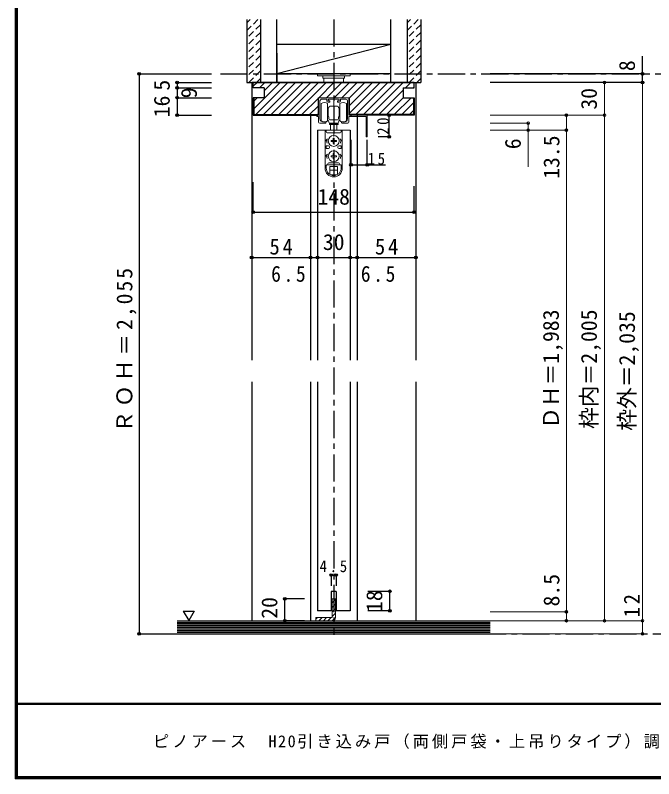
# Model space of a CAD drawing. Units: millimetres at full size, sheet at 1:5. Extents: x -973 to 977, y -718 to 696.
# Drawn here: x -973 to -386, y -701 to 1 of the extents above; entities that cross this region are included whole.
import ezdxf
from ezdxf.enums import TextEntityAlignment as Align

# ---------------------------------------------------------------- set-up
doc = ezdxf.new("R2010")
doc.units = ezdxf.units.MM
doc.header["$LTSCALE"] = 5
doc.header["$PDMODE"] = 32
doc.header["$PDSIZE"] = 2.5
doc.linetypes.add('CHAIN1', pattern=[8, 5, -1, 1, -1])
doc.linetypes.add('DASHED1', pattern=[1.8, 1.2, -0.6])
doc.layers.add('0-0_補助線', color=7, linetype='Continuous', lineweight=18)
doc.layers.add('0-7_金物', color=7, linetype='Continuous', lineweight=18)
for name, color, linetype in [('0-1_通り芯', 4, 'CHAIN1'), ('0-2_柱', 7, 'Continuous'), ('0-3_仕上げ', 2, 'Continuous'), ('0-4_枠', 3, 'Continuous'), ('0-6_扉', 6, 'Continuous'), ('0-A_文字', 7, 'Continuous'), ('0-B_寸法', 7, 'Continuous'), ('0-C_ハッチ', 4, 'DASHED1'), ('F-1_枠', 6, 'Continuous'), ('F-A_文字', 7, 'Continuous')]:
    doc.layers.add(name, color=color, linetype=linetype)
doc.styles.add('ＭＳ ゴシック', font='')
doc.styles.get('ＭＳ ゴシック').set_extended_font_data('MS Gothic')

msp = doc.modelspace()

# ---------------------------------------------------------------- linework, layer by layer
at = {"layer": '0-0_補助線', "color": 4}
for p, q in [((-396.347, -60.5), (-536.347, -60.5)), ((-431.347, -60.5), (-431.347, -555.5)), ((-396.347, -567.5), (-396.347, -60.5)), ((-431.347, -90.5), (-536.347, -90.5)), ((-466.347, -90.5), (-466.347, -555.5)), ((-501.347, -98), (-536.347, -98)), ((-501.347, -138.099), (-501.347, -98)), ((-466.347, -104.3), (-536.347, -104.3)), ((-466.347, -547.3), (-536.347, -547.3)), ((-396.347, -555.5), (-536.347, -555.5)), ((-396.347, -567.5), (-536.347, -567.5))]:
    msp.add_line(p, q, dxfattribs=at)
at = {"layer": '0-0_補助線', "color": 3}
for p, q in [((-665.947, -74.5), (-694.747, -74.5)), ((-694.747, -90.5), (-694.747, -74.5)), ((-680.347, -76.154), (-680.347, -110.157)), ((-665.947, -90.5), (-665.947, -74.5))]:
    msp.add_line(p, q, dxfattribs=at)
at = {"layer": '0-0_補助線'}
for p, q in [((-694.247, -75.5), (-694.247, -81.371)), ((-693.047, -74.5), (-693.229, -74.5)), ((-693.047, -74.5), (-667.447, -74.5)), ((-691.547, -76), (-686.847, -76)), ((-686.547, -77.5), (-686.547, -76.3)), ((-685.347, -77.2), (-685.347, -76.5)), ((-684.847, -76), (-680.867, -76)), ((-680.867, -76), (-680.347, -75.7)), ((-675.347, -77.2), (-675.347, -76.5)), ((-674.147, -77.5), (-674.147, -76.3)), ((-669.147, -76), (-673.847, -76)), ((-666.447, -75.5), (-666.447, -81.142)), ((-694.247, -78.273), (-694.247, -90.5)), ((-693.047, -77.5), (-693.047, -93.871)), ((-691.947, -95.9), (-691.947, -79.9)), ((-685.947, -79.9), (-685.947, -87.9)), ((-685.947, -83.9), (-685.647, -83.9)), ((-685.447, -84.1), (-685.647, -83.9)), ((-684.147, -78.5), (-685.547, -78.5)), ((-685.447, -83.9), (-685.447, -87.9)), ((-685.347, -83.9), (-685.447, -83.9)), ((-684.147, -77.5), (-685.047, -77.5)), ((-683.847, -78.2), (-683.847, -77.8)), ((-683.847, -82.4), (-680.347, -82.4)), ((-676.847, -82.4), (-680.347, -82.4)), ((-676.847, -78.2), (-676.847, -77.8)), ((-676.547, -77.5), (-675.647, -77.5)), ((-676.547, -78.5), (-675.147, -78.5)), ((-675.347, -83.9), (-675.247, -83.9)), ((-675.247, -83.9), (-675.247, -87.9)), ((-675.247, -84.1), (-675.047, -83.9)), ((-674.747, -83.9), (-675.047, -83.9)), ((-674.747, -79.9), (-674.747, -87.9)), ((-668.747, -95.9), (-668.747, -79.9)), ((-667.647, -77.5), (-667.647, -93.871)), ((-666.447, -78.273), (-666.447, -90.5)), ((-695.647, -90.5), (-694.247, -90.5)), ((-685.947, -85.4), (-685.447, -85.4)), ((-685.947, -87.9), (-685.947, -95.9)), ((-685.947, -90.4), (-685.447, -90.4)), ((-685.647, -85.4), (-685.447, -85.2)), ((-685.447, -90.6), (-685.647, -90.4)), ((-685.447, -91.9), (-685.447, -87.9)), ((-675.047, -85.4), (-675.247, -85.2)), ((-674.747, -85.4), (-675.247, -85.4)), ((-675.247, -91.9), (-675.247, -87.9)), ((-675.247, -90.6), (-675.047, -90.4)), ((-674.747, -90.4), (-675.247, -90.4)), ((-674.747, -87.9), (-674.747, -95.9)), ((-665.047, -90.5), (-666.447, -90.5)), ((-664.447, -90.5), (-664.447, -91.7)), ((-695.647, -91.7), (-694.247, -91.7)), ((-694.247, -91.7), (-694.247, -97)), ((-694.247, -93.902), (-694.247, -93.975)), ((-689.147, -98), (-693.247, -98)), ((-687.597, -96.951), (-687.597, -97.566)), ((-685.947, -91.9), (-685.647, -91.9)), ((-685.447, -91.7), (-685.647, -91.9)), ((-685.347, -91.9), (-685.447, -91.9)), ((-684.847, -93.9), (-684.847, -92.4)), ((-676.347, -98.2), (-684.347, -98.2)), ((-684.347, -98.2), (-684.347, -99.2)), ((-683.847, -94.9), (-680.347, -94.9)), ((-680.347, -97.9), (-683.847, -97.9)), ((-683.347, -97.9), (-683.347, -98.2)), ((-676.847, -94.9), (-680.347, -94.9)), ((-680.347, -97.9), (-676.847, -97.9)), ((-677.347, -97.9), (-677.347, -98.2)), ((-676.347, -98.2), (-676.347, -99.2)), ((-675.847, -93.9), (-675.847, -92.4)), ((-675.347, -91.9), (-675.247, -91.9)), ((-675.247, -91.7), (-675.047, -91.9)), ((-674.747, -91.9), (-675.047, -91.9)), ((-673.097, -97.566), (-673.097, -96.951)), ((-671.547, -98), (-667.447, -98)), ((-665.047, -91.7), (-666.447, -91.7)), ((-666.447, -91.7), (-666.447, -97)), ((-688.246, -104.3), (-688.246, -139.2)), ((-688.204, -104.3), (-672.404, -104.3)), ((-687.246, -104.3), (-687.246, -105.8)), ((-684.347, -99.2), (-676.347, -99.2)), ((-683.347, -104.3), (-683.347, -99.2)), ((-677.347, -99.2), (-677.347, -104.3)), ((-673.446, -104.3), (-673.446, -105.8)), ((-672.446, -104.3), (-672.446, -139.2)), ((-686.003, -112.3), (-687.846, -114.3)), ((-686.246, -106.8), (-674.446, -106.8)), ((-680.866, -113.78), (-680.832, -111.85)), ((-679.86, -111.85), (-680.832, -111.85)), ((-679.826, -113.78), (-679.86, -111.85)), ((-674.689, -112.3), (-672.846, -114.3)), ((-686.746, -114.3), (-687.846, -114.3)), ((-687.246, -118.8), (-687.246, -121.3)), ((-685.246, -118.8), (-687.246, -118.8)), ((-680.866, -113.78), (-682.796, -113.814)), ((-682.796, -113.814), (-682.796, -114.786)), ((-680.866, -114.82), (-682.796, -114.786)), ((-680.866, -114.82), (-680.832, -116.75)), ((-680.832, -116.75), (-679.86, -116.75)), ((-679.826, -114.82), (-679.86, -116.75)), ((-679.826, -113.78), (-677.896, -113.814)), ((-679.826, -114.82), (-677.896, -114.786)), ((-677.896, -114.786), (-677.896, -113.814)), ((-675.446, -118.8), (-673.446, -118.8)), ((-673.946, -114.3), (-672.846, -114.3)), ((-673.446, -118.8), (-673.446, -121.3)), ((-686.003, -126.3), (-687.846, -128.3)), ((-685.246, -121.3), (-687.246, -121.3)), ((-684.246, -119.8), (-684.246, -120.3)), ((-680.866, -127.78), (-680.832, -125.85)), ((-679.86, -125.85), (-680.832, -125.85)), ((-679.826, -127.78), (-679.86, -125.85)), ((-676.446, -119.8), (-676.446, -120.3)), ((-675.446, -121.3), (-673.446, -121.3)), ((-674.689, -126.3), (-672.846, -128.3)), ((-686.746, -128.3), (-687.846, -128.3)), ((-680.866, -127.78), (-682.796, -127.814)), ((-682.796, -127.814), (-682.796, -128.786)), ((-680.866, -128.82), (-682.796, -128.786)), ((-680.866, -128.82), (-680.832, -130.75)), ((-680.832, -130.75), (-679.86, -130.75)), ((-679.826, -128.82), (-679.86, -130.75)), ((-679.826, -127.78), (-677.896, -127.814)), ((-679.826, -128.82), (-677.896, -128.786)), ((-677.896, -128.786), (-677.896, -127.814)), ((-673.946, -128.3), (-672.846, -128.3)), ((-687.246, -139.2), (-687.246, -136.8)), ((-686.746, -136.3), (-673.946, -136.3)), ((-684.746, -134.3), (-675.946, -134.3)), ((-683.846, -137.8), (-676.846, -137.8)), ((-683.846, -145.146), (-683.846, -137.8)), ((-676.846, -145.146), (-676.846, -137.8)), ((-673.446, -139.2), (-673.446, -136.8)), ((-683.846, -141.3), (-676.846, -141.3)), ((-683.374, -145.4), (-677.318, -145.4))]:
    msp.add_line(p, q, dxfattribs=at)
at = {"layer": '0-0_補助線', "color": 6}
msp.add_line((-665.347, -104.3), (-695.347, -104.3), dxfattribs=at)
at = {"layer": '0-0_補助線'}
msp.add_lwpolyline([(-680.347, -75.7), (-679.827, -76), (-675.847, -76)], dxfattribs=at)
for centre in [(-680.346, -114.3), (-680.346, -128.3)]:
    msp.add_circle(centre, 5, dxfattribs=at)
for centre, radius, start, end in [((-693.247, -75.5), 1, 90, 180), ((-691.547, -77.5), 1.5, 90, 180), ((-686.847, -76.3), 0.3, 0, 90), ((-684.847, -76.5), 0.5, 90, 180), ((-685.047, -77.2), 0.3, 180, 270), ((-675.847, -76.5), 0.5, 0, 90), ((-675.647, -77.2), 0.3, 270, 0), ((-673.847, -76.3), 0.3, 90, 180), ((-669.147, -77.5), 1.5, 0, 90), ((-667.447, -75.5), 1, 0, 90), ((-688.947, -83.9), 5, 53.1301, 126.8699), ((-685.547, -77.5), 1, 180, 270), ((-685.347, -83.4), 0.5, 270, 0), ((-683.847, -83.4), 1, 90, 180), ((-684.147, -77.8), 0.3, 0, 90), ((-684.147, -78.2), 0.3, 270, 0), ((-676.547, -77.8), 0.3, 90, 180), ((-676.547, -78.2), 0.3, 180, 270), ((-676.847, -83.4), 1, 0, 90), ((-675.347, -83.4), 0.5, 180, 270), ((-675.147, -77.5), 1, 270, 0), ((-671.747, -83.9), 5, 53.1301, 126.8699), ((-695.647, -91.1), 0.6, 90, 180), ((-695.647, -91.1), 0.6, 180, 270), ((-665.047, -91.1), 0.6, 0, 90), ((-665.047, -91.1), 0.6, 270, 0), ((-693.247, -97), 1, 180, 270), ((-690.547, -93.871), 2.5, 180, 235.9442), ((-688.947, -91.9), 5, 233.1301, 306.8699), ((-689.147, -91.8), 5, 235.9442, 283.64168), ((-689.147, -91.8), 6.2, 270, 282.23163), ((-687.897, -96.951), 0.3, 360, 103.64168), ((-687.897, -97.566), 0.3, 282.23163, 0), ((-686.847, -96.9), 2, 0, 63.25632), ((-685.347, -92.4), 0.5, 0, 90), ((-683.847, -93.9), 1, 180, 270), ((-683.847, -96.9), 1, 180, 270), ((-676.847, -93.9), 1, 270, 0), ((-676.847, -96.9), 1, 270, 0), ((-675.347, -92.4), 0.5, 90, 180), ((-673.847, -96.9), 2, 116.74368, 180), ((-671.747, -91.9), 5, 233.1301, 306.8699), ((-672.797, -96.951), 0.3, 76.35832, 180), ((-672.797, -97.566), 0.3, 180, 257.76837), ((-671.547, -91.8), 6.2, 257.76837, 270), ((-671.547, -91.8), 5, 256.35832, 270), ((-671.547, -91.8), 5, 270, 304.0558), ((-670.147, -93.871), 2.5, 304.0558, 0), ((-667.447, -97), 1, 270, 0), ((-686.246, -105.8), 1, 180, 270), ((-674.446, -105.8), 1, 270, 0), ((-680.346, -114.3), 6.4, 167.82427, 198.20996), ((-685.246, -119.8), 1, 0, 90), ((-675.446, -119.8), 1, 90, 180), ((-680.346, -114.3), 6.4, 341.79004, 12.17573), ((-685.246, -120.3), 1, 270, 0), ((-675.446, -120.3), 1, 180, 270), ((-680.346, -128.3), 6.4, 167.82427, 198.20996), ((-680.346, -128.3), 6.4, 341.79004, 12.17573), ((-680.346, -139.4), 7.9, 180, 0), ((-686.746, -136.8), 0.5, 90, 180), ((-680.346, -139.2), 6.9, 180, 0), ((-686.746, -135.3), 1, 270, 0), ((-684.746, -135.3), 1, 90, 180), ((-675.946, -135.3), 1, 0, 90), ((-673.946, -135.3), 1, 180, 270), ((-673.946, -136.8), 0.5, 0, 90)]:
    msp.add_arc(centre, radius, start, end, dxfattribs=at)
for p in [(-431.347, -60.5), (-396.347, -60.5), (-466.347, -90.5), (-431.347, -90.5), (-501.347, -98), (-501.347, -104.3), (-466.347, -104.3), (-466.347, -547.3), (-466.347, -555.5), (-431.347, -555.5), (-431.347, -555.5), (-396.347, -555.5), (-396.347, -567.5)]:
    msp.add_point(p, dxfattribs=at)
at = {"layer": '0-1_通り芯'}
for p, q in [((-680.347, -2.5), (-680.347, -568.5)), ((-784.581, -52.5), (-68.347, -52.5)), ((-826.738, -567.5), (-68.347, -567.5))]:
    msp.add_line(p, q, dxfattribs=at)
at = {"layer": '0-2_柱'}
for p, q in [((-627.847, -25.5), (-732.847, -52.5)), ((-627.847, -25.5), (-732.847, -25.5)), ((-627.847, -60.5), (-627.847, -33.5)), ((-627.847, -52.5), (-732.847, -52.5))]:
    msp.add_line(p, q, dxfattribs=at)
msp.add_lwpolyline([(-732.847, -33.5), (-732.847, -60.5), (-627.847, -60.5)], dxfattribs=at)
at = {"layer": '0-3_仕上げ'}
for p, q in [((-760.347, -2.5), (-760.347, -60.5)), ((-747.847, -2.5), (-747.847, -60.5)), ((-732.847, -60.5), (-732.847, -2.5)), ((-627.847, -60.5), (-627.847, -2.5)), ((-600.347, -2.5), (-600.347, -60.5)), ((-760.347, -60.5), (-747.847, -60.5)), ((-747.847, -60.5), (-612.847, -60.5)), ((-824.347, -555.5), (-536.347, -555.5)), ((-824.347, -567.5), (-536.347, -567.5))]:
    msp.add_line(p, q, dxfattribs=at)
at = {"layer": '0-3_仕上げ', "color": 7}
for p, q in [((-824.347, -557), (-536.347, -557)), ((-824.347, -558.5), (-536.347, -558.5)), ((-824.347, -560), (-536.347, -560)), ((-824.347, -561.5), (-536.347, -561.5)), ((-824.347, -563), (-536.347, -563)), ((-824.347, -564.5), (-536.347, -564.5)), ((-824.347, -566), (-536.347, -566))]:
    msp.add_line(p, q, dxfattribs=at)
at = {"layer": '0-3_仕上げ'}
msp.add_lwpolyline([(-612.847, -2.5), (-612.847, -60.5), (-600.347, -60.5)], dxfattribs=at)
at = {"layer": '0-4_枠', "color": 4}
for p, q in [((-754.347, -60.5), (-755.847, -60.5)), ((-755.847, -60.5), (-755.847, -315.8)), ((-606.347, -60.5), (-604.847, -60.5)), ((-604.847, -60.5), (-604.847, -315.8)), ((-701.847, -90.5), (-701.847, -315.8)), ((-658.847, -90.5), (-658.847, -315.8)), ((-755.847, -335.8), (-755.847, -555.5)), ((-701.847, -335.8), (-701.847, -555.5)), ((-658.847, -335.8), (-658.847, -555.5)), ((-604.847, -335.8), (-604.847, -555.5))]:
    msp.add_line(p, q, dxfattribs=at)
at = {"layer": '0-4_枠'}
for p, q in [((-606.347, -60.5), (-754.347, -60.5)), ((-606.347, -65.5), (-606.347, -60.5)), ((-744.347, -65.5), (-744.347, -74.5)), ((-616.347, -65.5), (-616.347, -74.5)), ((-616.347, -65.5), (-606.347, -65.5)), ((-753.847, -74.5), (-753.847, -90)), ((-616.347, -74.5), (-606.347, -74.5)), ((-606.347, -74.5), (-606.347, -90.5)), ((-754.347, -90.5), (-694.748, -90.5)), ((-753.847, -90), (-694.748, -90)), ((-606.347, -90.5), (-665.948, -90.5)), ((-606.847, -90), (-665.947, -90))]:
    msp.add_line(p, q, dxfattribs=at)
for points in [[(-744.347, -65.5), (-754.347, -65.5), (-754.347, -60.5)], [(-744.347, -74.5), (-754.347, -74.5), (-754.347, -90.5)], [(-606.847, -74.5), (-606.847, -79.173), (-606.847, -90)]]:
    msp.add_lwpolyline(points, dxfattribs=at)
at = {"layer": '0-6_扉'}
for p, q in [((-695.347, -104.3), (-695.347, -315.8)), ((-665.347, -104.3), (-665.347, -315.8)), ((-695.347, -335.8), (-695.347, -546.5)), ((-665.347, -335.8), (-665.347, -546.5)), ((-678.097, -528.5), (-682.597, -528.5)), ((-678.097, -528.5), (-678.097, -546.5)), ((-665.347, -546.5), (-678.097, -546.5))]:
    msp.add_line(p, q, dxfattribs=at)
msp.add_lwpolyline([(-682.597, -528.5), (-682.597, -546.5), (-695.347, -546.5)], dxfattribs=at)
at = {"layer": '0-7_金物'}
for p, q in [((-695.526, -52.5), (-665.526, -52.5)), ((-690.325, -54.5), (-690.325, -56.5)), ((-670.325, -54.5), (-670.325, -56.5)), ((-665.325, -52.5), (-665.325, -54.5)), ((-690.325, -56.5), (-670.325, -56.5)), ((-689.325, -56.5), (-689.325, -60.5)), ((-671.325, -60.5), (-671.325, -56.5)), ((-664.447, -90.5), (-649.447, -90.5)), ((-664.447, -90.5), (-664.447, -91.7)), ((-649.447, -90.5), (-649.447, -110.5)), ((-650.647, -91.7), (-664.447, -91.7)), ((-650.647, -91.7), (-650.647, -110.5)), ((-649.447, -110.5), (-650.647, -110.5))]:
    msp.add_line(p, q, dxfattribs=at)
at = {"layer": '0-7_金物', "color": 3}
for p, q in [((-681.847, -535.5), (-681.847, -552.5)), ((-681.847, -535.5), (-678.847, -535.5)), ((-678.847, -552.5), (-678.847, -535.5)), ((-696.847, -552.5), (-681.847, -552.5)), ((-696.847, -552.5), (-696.847, -555.5)), ((-681.847, -555.5), (-696.847, -555.5))]:
    msp.add_line(p, q, dxfattribs=at)
at = {"layer": '0-7_金物'}
msp.add_lwpolyline([(-695.325, -52.5), (-695.325, -54.5), (-665.325, -54.5)], dxfattribs=at)
at = {"layer": '0-7_金物', "color": 3}
msp.add_arc((-681.847, -552.5), 3, 270, 0, dxfattribs=at)
at = {"layer": '0-A_文字'}
for p, q in [((-818.782, -546.686), (-808.782, -546.686)), ((-818.782, -546.686), (-813.782, -555.347)), ((-808.782, -546.686), (-813.782, -555.347))]:
    msp.add_line(p, q, dxfattribs=at)
at = {"layer": '0-B_寸法', "color": 4}
for p, q in [((-396.347, -60.5), (-396.347, -36.408)), ((-859.347, -52.5), (-859.347, -567.5)), ((-859.347, -52.5), (-792.847, -52.5)), ((-396.347, -52.5), (-536.347, -52.5)), ((-824.347, -60.5), (-792.847, -60.5)), ((-824.347, -60.5), (-824.347, -65.5)), ((-396.347, -60.5), (-536.347, -60.5)), ((-824.347, -65.5), (-824.347, -74.5)), ((-824.347, -65.5), (-792.847, -65.5)), ((-824.347, -74.5), (-824.347, -90.5)), ((-824.347, -74.5), (-792.847, -74.5)), ((-824.347, -90.5), (-792.847, -90.5)), ((-629.347, -90.5), (-639.347, -90.5)), ((-629.347, -110.5), (-629.347, -90.5)), ((-629.347, -110.5), (-639.347, -110.5)), ((-664.447, -136.215), (-664.447, -113.345)), ((-649.447, -136.215), (-649.447, -113.345)), ((-664.447, -136.215), (-632.815, -136.215)), ((-754.347, -179.804), (-754.347, -152.246)), ((-606.347, -179.804), (-606.347, -155.746)), ((-754.347, -179.804), (-606.347, -179.804)), ((-755.847, -221.5), (-701.847, -221.5)), ((-755.847, -221.5), (-755.847, -262)), ((-701.847, -221.5), (-695.347, -221.5)), ((-695.347, -221.5), (-665.347, -221.5)), ((-665.347, -221.5), (-658.847, -221.5)), ((-658.847, -221.5), (-604.847, -221.5)), ((-604.847, -221.5), (-604.847, -262)), ((-682.597, -513.5), (-678.097, -513.5)), ((-682.597, -513.5), (-682.597, -523.5)), ((-678.097, -513.5), (-678.097, -523.5)), ((-628.847, -528.5), (-648.847, -528.5)), ((-628.847, -546.5), (-628.847, -528.5)), ((-725.347, -555.5), (-725.347, -535.5)), ((-707.347, -535.5), (-725.347, -535.5)), ((-628.847, -546.5), (-648.847, -546.5)), ((-707.347, -555.5), (-725.347, -555.5)), ((-859.347, -567.5), (-792.847, -567.5))]:
    msp.add_line(p, q, dxfattribs=at)
at = {"layer": '0-B_寸法'}
for p in [(-859.347, -52.5), (-396.347, -52.5), (-824.347, -60.5), (-396.347, -60.5), (-824.347, -65.5), (-824.347, -74.5), (-824.347, -90.5), (-629.347, -90.5), (-629.347, -110.5), (-664.447, -136.215), (-649.447, -136.215), (-754.347, -179.804), (-606.347, -179.804), (-755.847, -221.5), (-701.847, -221.5), (-695.347, -221.5), (-665.347, -221.5), (-658.847, -221.5), (-604.847, -221.5), (-682.597, -513.5), (-678.097, -513.5), (-628.847, -528.5), (-725.347, -535.5), (-628.847, -546.5), (-725.347, -555.5), (-859.347, -567.5)]:
    msp.add_point(p, dxfattribs=at)
at = {"layer": '0-C_ハッチ'}
for p, q in [((-757.136, -2.5), (-760.347, -5.711)), ((-750.065, -2.5), (-760.347, -12.782)), ((-609.636, -2.5), (-612.847, -5.711)), ((-602.565, -2.5), (-612.847, -12.782)), ((-747.847, -7.353), (-760.347, -19.853)), ((-600.347, -7.353), (-612.847, -19.853)), ((-747.847, -14.424), (-760.347, -26.924)), ((-600.347, -14.424), (-612.847, -26.924)), ((-747.847, -21.495), (-760.347, -33.995)), ((-600.347, -21.495), (-612.847, -33.995)), ((-747.847, -28.566), (-760.347, -41.066)), ((-600.347, -28.566), (-612.847, -41.066)), ((-747.847, -35.637), (-760.347, -48.137)), ((-600.347, -35.637), (-612.847, -48.137)), ((-747.847, -42.709), (-760.347, -55.209)), ((-600.347, -42.709), (-612.847, -55.209)), ((-747.847, -49.78), (-758.567, -60.5)), ((-600.347, -49.78), (-611.067, -60.5)), ((-747.847, -56.851), (-751.496, -60.5)), ((-600.347, -56.851), (-603.996, -60.5))]:
    msp.add_line(p, q, dxfattribs=at)
at = {"layer": '0-C_ハッチ', "linetype": 'Continuous'}
for p, q in [((-754.347, -64.02), (-750.827, -60.5)), ((-753.847, -84.733), (-729.614, -60.5)), ((-752.043, -90), (-722.543, -60.5)), ((-748.756, -65.5), (-743.756, -60.5)), ((-744.972, -90), (-715.472, -60.5)), ((-744.347, -68.162), (-736.685, -60.5)), ((-737.901, -90), (-708.401, -60.5)), ((-730.83, -90), (-701.33, -60.5)), ((-723.759, -90), (-694.259, -60.5)), ((-716.688, -90), (-687.188, -60.5)), ((-694.117, -74.5), (-680.117, -60.5)), ((-687.046, -74.5), (-673.046, -60.5)), ((-679.974, -74.5), (-665.974, -60.5)), ((-672.903, -74.5), (-658.903, -60.5)), ((-665.948, -74.615), (-651.832, -60.5)), ((-665.948, -88.758), (-637.69, -60.5)), ((-665.948, -81.687), (-644.761, -60.5)), ((-660.119, -90), (-630.619, -60.5)), ((-653.048, -90), (-623.548, -60.5)), ((-645.977, -90), (-616.477, -60.5)), ((-614.406, -65.5), (-609.406, -60.5)), ((-638.906, -90), (-616.347, -67.441)), ((-607.335, -65.5), (-606.347, -64.512)), ((-753.847, -77.662), (-750.685, -74.5)), ((-709.617, -90), (-694.747, -75.13)), ((-631.835, -90), (-616.335, -74.5)), ((-624.764, -90), (-609.264, -74.5)), ((-702.546, -90), (-694.747, -82.201)), ((-617.693, -90), (-606.847, -79.154)), ((-695.474, -90), (-694.747, -89.273)), ((-610.622, -90), (-606.847, -86.225)), ((-681.847, -538.982), (-678.847, -535.982)), ((-681.847, -543.225), (-678.847, -540.225)), ((-681.847, -547.468), (-678.847, -544.468)), ((-696.847, -553.982), (-695.365, -552.5)), ((-694.122, -555.5), (-691.122, -552.5)), ((-689.879, -555.5), (-686.879, -552.5)), ((-685.637, -555.5), (-682.637, -552.5)), ((-681.847, -551.71), (-678.847, -548.71)), ((-681.353, -555.459), (-678.887, -552.993))]:
    msp.add_line(p, q, dxfattribs=at)
at = {"layer": 'F-1_枠'}
for p, q in [((-973.347, 695.833), (-973.347, -700.833)), ((-972.514, 695.833), (-972.514, -700.833)), ((-971.68, 695.833), (-971.68, -700.833)), ((976.653, -631.667), (-973.347, -631.667)), ((976.653, -632.5), (-973.347, -632.5)), ((976.653, -699.167), (-973.347, -699.167)), ((976.653, -700), (-973.347, -700)), ((976.653, -700.833), (-973.347, -700.833))]:
    msp.add_line(p, q, dxfattribs=at)

# ---------------------------------------------------------------- texts
at = {"layer": '0-0_補助線', "style": 'ＭＳ ゴシック'}
for s, p in [('30', (-433.847, -85.5)), ('13.5', (-468.347, -149.122)), ('6', (-503.847, -121.884)), ('ＤＨ＝1,983', (-468.847, -379.133)), ('枠内＝2,005', (-433.847, -379.133)), ('枠外＝2,035', (-398.847, -380.8)), ('8.5', (-468.347, -542.383))]:
    msp.add_text(s, height=14.66, rotation=90, dxfattribs=at).set_placement(p, align=Align.BOTTOM_LEFT)
at = {"layer": '0-0_補助線', "insert": (-398.847, -552.5), "char_height": 14.66, "attachment_point": 7, "rotation": 90, "style": 'ＭＳ ゴシック'}
msp.add_mtext('\\T1.27;\\W0.95;12', dxfattribs=at)
at = {"layer": '0-B_寸法', "style": 'ＭＳ ゴシック'}
for s, p in [('8', (-398.847, -50.067)), ('5', (-826.847, -68)), ('9', (-801.847, -75)), ('16', (-826.847, -92.5)), ('18', (-631.347, -547.5)), ('20', (-727.847, -553.707))]:
    msp.add_text(s, height=14.66, rotation=90, dxfattribs=at).set_placement(p, align=Align.BOTTOM_LEFT)
for s, p in [('148', (-695.347, -177.304)), ('30', (-690.347, -219))]:
    msp.add_text(s, height=14.66, dxfattribs=at).set_placement(p, align=Align.BOTTOM_LEFT)
at = {"layer": '0-B_寸法', "attachment_point": 7, "rotation": 90, "style": 'ＭＳ ゴシック'}
for s, insert, char_height in [('\\T1.36;\\W0.9;20', (-629.347, -108.625), 11), ('\\T1.18;ＲＯＨ＝2,055', (-861.847, -382.5), 14.66)]:
    msp.add_mtext(s, dxfattribs=dict(at, insert=insert, char_height=char_height))
at = {"layer": '0-B_寸法', "attachment_point": 7, "style": 'ＭＳ ゴシック'}
for s, insert, char_height in [('\\T1.36;\\W0.9;15', (-649.065, -136.215), 11), ('\\T1.27;\\W0.95;54', (-739.472, -219), 14.66), ('\\T1.27;\\W0.95;54', (-642.472, -219), 14.66), ('\\T1.27;\\W0.9;6.5', (-737.922, -244), 14.66), ('\\T1.27;\\W0.9;6.5', (-655.418, -244), 14.66), ('\\T1.38;\\W0.9;4.5', (-693.347, -511), 11)]:
    msp.add_mtext(s, dxfattribs=dict(at, insert=insert, char_height=char_height))
at = {"layer": 'F-A_文字', "insert": (-846.68, -673.333), "char_height": 11, "attachment_point": 7, "style": 'ＭＳ ゴシック'}
msp.add_mtext('\\T1.18;ピノアース\u3000H20引き込み戸（両側戸袋・上吊りタイプ）調整枠', dxfattribs=at)

doc.saveas('drawing.dxf')
